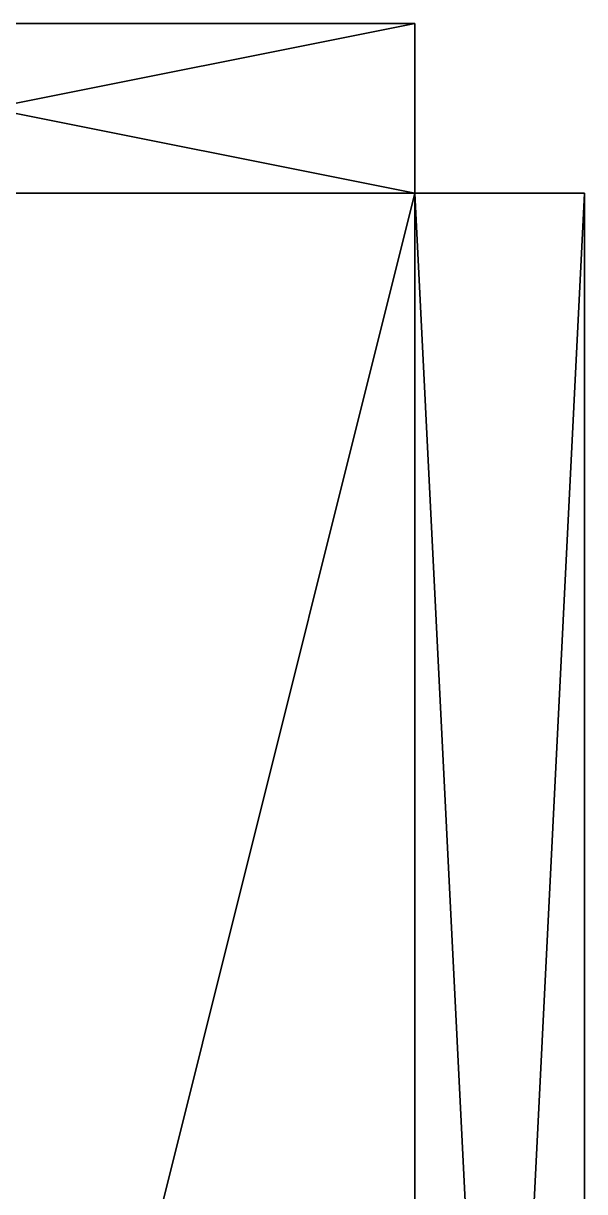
# Model space of a CAD drawing. Extents: x -648 to 272, y -784 to 528.
# Drawn here: x -618.4 to -592, y 209 to 264 of the extents above; entities that cross this region are included whole.
import ezdxf

# ---------------------------------------------------------------- set-up
doc = ezdxf.new("R2010")
doc.units = 0

msp = doc.modelspace()

# ---------------------------------------------------------------- meshes
at = {"layer": 'OBJECT037', "color": 50}
mesh = msp.add_polyface(dxfattribs=at)
corners = [(-600, 96, 80), (-600, 96), (-600, 256), (-600, 256, 80), (-592, 256, 80), (-592, 256), (-592, 96), (-592, 96, 80)]
mesh.append_faces([[corners[k] for k in face] for face in [(1, 3, 0), (5, 7, 4), (6, 0, 7), (2, 4, 3), (1, 5, 2), (3, 7, 0)]], dxfattribs={"vtx0": -1})
mesh.append_faces([[corners[k] for k in face] for face in [(1, 2, 3), (5, 6, 7), (6, 1, 0), (2, 5, 4), (1, 6, 5), (3, 4, 7)]], dxfattribs={"vtx2": -1})
at = {"layer": 'OBJECT038', "color": 50}
mesh = msp.add_polyface(dxfattribs=at)
corners = [(-640, 96, 88), (-640, 96, 80), (-640, 256, 80), (-640, 256, 88), (-600, 256, 88), (-600, 256, 80), (-600, 96, 80), (-600, 96, 88)]
mesh.append_faces([[corners[k] for k in face] for face in [(1, 3, 0), (5, 7, 4), (6, 0, 7), (2, 4, 3), (1, 5, 2), (3, 7, 0)]], dxfattribs={"vtx0": -1})
mesh.append_faces([[corners[k] for k in face] for face in [(1, 2, 3), (5, 6, 7), (6, 1, 0), (2, 5, 4), (1, 6, 5), (3, 4, 7)]], dxfattribs={"vtx2": -1})
at = {"layer": 'OBJECT039', "color": 50}
mesh = msp.add_polyface(dxfattribs=at)
corners = [(-640, 96), (-640, 96, -8), (-640, 256, -8), (-640, 256), (-600, 256), (-600, 256, -8), (-600, 96, -8), (-600, 96)]
mesh.append_faces([[corners[k] for k in face] for face in [(1, 3, 0), (5, 7, 4), (6, 0, 7), (2, 4, 3), (1, 5, 2), (3, 7, 0)]], dxfattribs={"vtx0": -1})
mesh.append_faces([[corners[k] for k in face] for face in [(1, 2, 3), (5, 6, 7), (6, 1, 0), (2, 5, 4), (1, 6, 5), (3, 4, 7)]], dxfattribs={"vtx2": -1})
at = {"layer": 'OBJECT040', "color": 50}
mesh = msp.add_polyface(dxfattribs=at)
corners = [(-640, 264), (-640, 256), (-600, 256), (-600, 264), (-640, 256, 80), (-640, 264, 80), (-600, 264, 80), (-600, 256, 80)]
mesh.append_faces([[corners[k] for k in face] for face in [(1, 3, 0), (5, 7, 4), (0, 4, 1), (2, 6, 3), (1, 7, 2), (3, 5, 0)]], dxfattribs={"vtx0": -1})
mesh.append_faces([[corners[k] for k in face] for face in [(1, 2, 3), (5, 6, 7), (0, 5, 4), (2, 7, 6), (1, 4, 7), (3, 6, 5)]], dxfattribs={"vtx2": -1})

doc.saveas('drawing.dxf')
